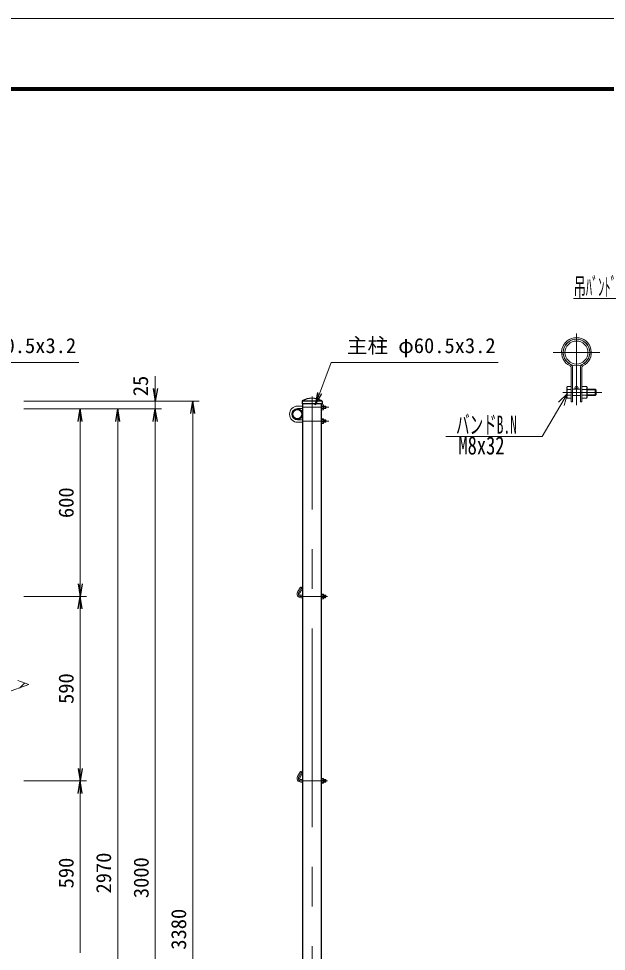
# Model space of a CAD drawing. Units: millimetres, scale not verified. Extents: x -5699 to 5699, y -3329 to 3329.
# Drawn here: x -2537 to -658, y -373 to 2611 of the extents above; entities that cross this region are included whole.
import ezdxf
from ezdxf.enums import TextEntityAlignment as Align

# ---------------------------------------------------------------- set-up
doc = ezdxf.new("R2010")
doc.units = ezdxf.units.MM
doc.header["$LTSCALE"] = 20
doc.linetypes.add('USER1', pattern=[50.5, 30, -9, 2.5, -9])
doc.linetypes.add('USER3', pattern=[50.8, 31.75, -6.35, 6.35, -6.35])
for name, color, linetype, lineweight in [('0-1_3', 3, 'Continuous', 13), ('0-2_26', 2, 'USER1', 13), ('0-3_1', 1, 'Continuous', 9), ('0-5_28', 7, 'Continuous', 13), ('0-6_23', 2, 'Continuous', 9), ('0-B_0', 7, 'Continuous', 25), ('0-C_D-STR1', 1, 'Continuous', 25), ('0-D_D-STR2', 7, 'Continuous', 13), ('0-E_D-STR3', 3, 'Continuous', 13), ('0-F_D-BMK', 2, 'USER3', 13), ('1-0_D-STR-DIM', 7, 'Continuous', 13), ('1-5_D-STR-TXT', 7, 'Continuous', 13)]:
    doc.layers.add(name, color=color, linetype=linetype, lineweight=lineweight)
doc.styles.add('ＭＳ ゴシック', font='')
doc.styles.get('ＭＳ ゴシック').set_extended_font_data('MS Gothic')

# ---------------------------------------------------------------- blocks, each defined once
blk = doc.blocks.new('_OPEN')
at = {"layer": '0-B_0'}
blk.add_line((-20, 3.33), (0, 0), dxfattribs=at)
blk.add_lwpolyline([(-20, -3.33), (0, 0), (-20, 0)], dxfattribs=at)

msp = doc.modelspace()

# ---------------------------------------------------------------- linework, layer by layer
at = {"layer": '0-1_3'}
for p, q in [((-770.95, 1495.16), (-770.95, 1385.09)), ((-765.95, 1495.16), (-765.95, 1385.09)), ((-740.95, 1495.16), (-740.95, 1385.09)), ((-735.95, 1495.16), (-735.95, 1385.09)), ((-784.2, 1430.84), (-782.46, 1433.86)), ((-770.95, 1433.86), (-782.46, 1433.86)), ((-770.95, 1433.86), (-770.95, 1396.33)), ((-735.95, 1433.86), (-721.52, 1433.86)), ((-735.95, 1396.33), (-735.95, 1433.86)), ((-721.52, 1433.86), (-719.7, 1430.72)), ((-784.2, 1430.84), (-784.2, 1399.34)), ((-770.95, 1424.48), (-782.46, 1424.48)), ((-770.95, 1405.71), (-782.46, 1405.71)), ((-765.95, 1425.09), (-740.95, 1425.09)), ((-765.95, 1405.09), (-740.95, 1405.09)), ((-735.95, 1424.48), (-721.52, 1424.48)), ((-735.95, 1405.71), (-721.52, 1405.71)), ((-719.7, 1399.47), (-719.7, 1430.72)), ((-719.7, 1425.09), (-693.95, 1425.09)), ((-719.7, 1423.22), (-692.08, 1423.22)), ((-719.7, 1406.97), (-692.08, 1406.97)), ((-719.7, 1405.09), (-693.95, 1405.09)), ((-693.95, 1425.09), (-690.95, 1422.09)), ((-693.95, 1425.09), (-693.95, 1405.09)), ((-693.95, 1405.09), (-690.95, 1408.09)), ((-690.95, 1422.09), (-690.95, 1408.09)), ((-784.2, 1399.34), (-782.46, 1396.33)), ((-770.95, 1396.33), (-782.46, 1396.33)), ((-770.95, 1385.09), (-765.95, 1385.09)), ((-740.95, 1385.09), (-735.95, 1385.09)), ((-735.95, 1396.33), (-721.52, 1396.33)), ((-721.52, 1396.33), (-719.7, 1399.47))]:
    msp.add_line(p, q, dxfattribs=at)
msp.add_circle((-753.45, 1430.09), 5, dxfattribs=at)
for centre, radius, start, end in [((-753.45, 1542.59), 47.5, 295.37693, 244.62307), ((-753.45, 1542.59), 42.5, 295.37693, 244.62307), ((-775.95, 1495.16), 5, 0, 64.62307), ((-775.95, 1495.16), 10, 0, 64.62307), ((-730.95, 1495.16), 10, 115.37693, 180), ((-730.95, 1495.16), 5, 115.37693, 180), ((-775.61, 1429.17), 8.31, 145.61585, 214.38415), ((-728.37, 1429.17), 8.31, 325.61586, 34.38414), ((-752.87, 1415.09), 31.05, 162.4121, 197.5879), ((-775.61, 1401.02), 8.31, 145.61585, 214.38415), ((-728.37, 1401.02), 8.31, 325.61585, 34.38416), ((-751.11, 1415.09), 31.05, 342.4121, 17.5879)]:
    msp.add_arc(centre, radius, start, end, dxfattribs=at)
at = {"layer": '0-2_26'}
for p, q in [((-753.45, 1603.27), (-753.45, 1374.1)), ((-678.45, 1542.59), (-828.45, 1542.59)), ((-797, 1415.09), (-672, 1415.09))]:
    msp.add_line(p, q, dxfattribs=at)
at = {"layer": '0-3_1'}
for radius in [42.5, 36.75]:
    msp.add_circle((-753.45, 1542.59), radius, dxfattribs=at)
at = {"layer": '0-5_28'}
for p, q in [((-556, 1715.59), (-762.6, 1715.59)), ((-782.19, 1411.33), (-863.08, 1273.81)), ((-782.19, 1411.33), (-810.7, 1383.28)), ((-782.19, 1411.33), (-792.86, 1372.78)), ((-863.08, 1273.81), (-1171.7, 1273.81))]:
    msp.add_line(p, q, dxfattribs=at)
at = {"layer": '0-6_23'}
for points in [[(-5698.58, 2610.62), (2701.42, 2610.62), (2701.42, -3329.38), (-5698.58, -3329.38)], [(-5428.58, 2390.62), (2431.42, 2390.62), (2431.42, -3109.38), (-5428.58, -3109.38)], [(-5426.08, 2388.12), (2428.92, 2388.12), (2428.92, -3106.88), (-5426.08, -3106.88)], [(-5423.58, 2385.62), (2426.42, 2385.62), (2426.42, -3104.38), (-5423.58, -3104.38)], [(-5421.08, 2383.12), (2423.92, 2383.12), (2423.92, -3101.88), (-5421.08, -3101.88)], [(-5418.58, 2380.62), (2421.42, 2380.62), (2421.42, -3099.38), (-5418.58, -3099.38)]]:
    msp.add_lwpolyline(points, close=True, dxfattribs=at)
at = {"layer": '0-C_D-STR1'}
for p, q in [((-1631.05, 1386.32), (-1631.05, 1378.26)), ((-1566.85, 1378.26), (-1631.05, 1378.26)), ((-1567.19, 1387.26), (-1630.72, 1387.26)), ((-1566.85, 1386.32), (-1566.85, 1378.26))]:
    msp.add_line(p, q, dxfattribs=at)
msp.add_lwpolyline([(-1629.2, 1378.26), (-1629.2, -1992.74), (-1568.7, -1992.74), (-1568.7, 1378.26)], dxfattribs=at)
for radius in [17, 14.7]:
    msp.add_circle((-1646.2, 1345.26), radius, dxfattribs=at)
for centre, radius, start, end in [((-1629.55, 1386.32), 1.5, 120.85073, 180), ((-1598.95, 1335.09), 61.17, 59.14927, 120.85073), ((-1568.35, 1386.32), 1.5, 0, 59.14927)]:
    msp.add_arc(centre, radius, start, end, dxfattribs=at)
at = {"layer": '0-D_D-STR2'}
msp.add_line((-2535.14, 469.2), (-2519.17, 485.17), dxfattribs=at)
at = {"layer": '0-E_D-STR3'}
for p, q in [((-1568.7, 1374.76), (-1562.9, 1374.76)), ((-1568.7, 1374.76), (-1568.7, 1359.76)), ((-1562.2, 1373.18), (-1562.2, 1361.62)), ((-1645.2, 1371.26), (-1629.2, 1371.26)), ((-1645.2, 1363.26), (-1629.2, 1363.26)), ((-1562.9, 1371.01), (-1568.7, 1371.01)), ((-1562.9, 1363.51), (-1568.7, 1363.51)), ((-1568.7, 1359.76), (-1562.9, 1359.76)), ((-1562.2, 1371.26), (-1556.4, 1371.26)), ((-1562.2, 1370.56), (-1555.7, 1370.56)), ((-1562.2, 1363.96), (-1555.7, 1363.96)), ((-1562.2, 1363.26), (-1556.4, 1363.26)), ((-1556.4, 1363.26), (-1555.2, 1364.46)), ((-1555.2, 1370.06), (-1555.2, 1364.46)), ((-1645.2, 1327.26), (-1629.2, 1327.26)), ((-1645.2, 1319.26), (-1629.2, 1319.26)), ((-1562.9, 1327.01), (-1568.7, 1327.01)), ((-1562.9, 1319.51), (-1568.7, 1319.51)), ((-1568.7, 1315.76), (-1562.9, 1315.76)), ((-1562.2, 1317.34), (-1562.2, 1328.91)), ((-1562.2, 1327.26), (-1556.4, 1327.26)), ((-1562.2, 1326.56), (-1555.7, 1326.56)), ((-1562.2, 1319.96), (-1555.7, 1319.96)), ((-1562.2, 1319.26), (-1556.4, 1319.26)), ((-1555.2, 1326.06), (-1556.4, 1327.26)), ((-1556.4, 1327.26), (-1556.4, 1319.26)), ((-1556.4, 1319.26), (-1555.2, 1320.46)), ((-1555.2, 1326.06), (-1555.2, 1320.46)), ((-1636.13, 791.85), (-1645.13, 776.26)), ((-1636.13, 791.85), (-1645.13, 776.26)), ((-1629.2, 787.85), (-1638.2, 772.26)), ((-1629.2, 787.85), (-1638.2, 772.26)), ((-1629.2, 787.85), (-1636.13, 791.85)), ((-1629.2, 787.85), (-1636.13, 791.85)), ((-1634.74, 766.26), (-1629.2, 766.26)), ((-1634.74, 766.26), (-1629.2, 766.26)), ((-1634.74, 758.26), (-1629.2, 758.26)), ((-1634.74, 758.26), (-1629.2, 758.26)), ((-1568.7, 769.76), (-1568.7, 754.76)), ((-1568.7, 769.76), (-1562.9, 769.76)), ((-1568.7, 769.76), (-1568.7, 754.76)), ((-1568.7, 769.76), (-1562.9, 769.76)), ((-1562.9, 766.01), (-1568.7, 766.01)), ((-1562.9, 766.01), (-1568.7, 766.01)), ((-1562.9, 758.51), (-1568.7, 758.51)), ((-1562.9, 758.51), (-1568.7, 758.51)), ((-1568.7, 754.76), (-1562.9, 754.76)), ((-1568.7, 754.76), (-1562.9, 754.76)), ((-1562.2, 768.18), (-1562.2, 756.62)), ((-1562.2, 768.18), (-1562.2, 756.62)), ((-1562.2, 766.26), (-1555.94, 766.26)), ((-1562.2, 766.26), (-1555.94, 766.26)), ((-1562.2, 765.56), (-1555.24, 765.56)), ((-1562.2, 765.56), (-1555.24, 765.56)), ((-1562.2, 758.96), (-1555.24, 758.96)), ((-1562.2, 758.96), (-1555.24, 758.96)), ((-1562.2, 758.26), (-1555.94, 758.26)), ((-1562.2, 758.26), (-1555.94, 758.26)), ((-1555.94, 766.26), (-1555.94, 758.26)), ((-1554.74, 765.06), (-1555.94, 766.26)), ((-1555.94, 766.26), (-1555.94, 758.26)), ((-1554.74, 765.06), (-1555.94, 766.26)), ((-1555.94, 758.26), (-1554.74, 759.46)), ((-1555.94, 758.26), (-1554.74, 759.46)), ((-1554.74, 765.06), (-1554.74, 759.46)), ((-1554.74, 765.06), (-1554.74, 759.46)), ((-1554.74, 765.06), (-1554.74, 759.46)), ((-1554.74, 765.06), (-1554.74, 759.46)), ((-1636.13, 201.85), (-1645.13, 186.26)), ((-1629.2, 197.85), (-1638.2, 182.26)), ((-1629.2, 197.85), (-1636.13, 201.85)), ((-1568.7, 179.76), (-1568.7, 164.76)), ((-1568.7, 179.76), (-1562.9, 179.76)), ((-1634.74, 176.26), (-1629.2, 176.26)), ((-1634.74, 168.26), (-1629.2, 168.26)), ((-1562.9, 176.01), (-1568.7, 176.01)), ((-1562.9, 168.51), (-1568.7, 168.51)), ((-1568.7, 164.76), (-1562.9, 164.76)), ((-1562.2, 178.18), (-1562.2, 166.62)), ((-1562.2, 176.26), (-1555.94, 176.26)), ((-1562.2, 175.56), (-1555.24, 175.56)), ((-1562.2, 168.96), (-1555.24, 168.96)), ((-1562.2, 168.26), (-1555.94, 168.26)), ((-1555.94, 176.26), (-1555.94, 168.26)), ((-1554.74, 175.06), (-1555.94, 176.26)), ((-1555.94, 168.26), (-1554.74, 169.46)), ((-1554.74, 175.06), (-1554.74, 169.46)), ((-1554.74, 175.06), (-1554.74, 169.46))]:
    msp.add_line(p, q, dxfattribs=at)
for points in [[(-1555.2, 1370.06), (-1556.4, 1371.26), (-1556.4, 1363.26)], [(-1568.7, 1315.76), (-1568.7, 1330.76), (-1562.9, 1330.76)]]:
    msp.add_lwpolyline(points, dxfattribs=at)
for centre, radius, start, end in [((-1565, 1372.89), 2.81, 318.21899, 41.78101), ((-1645.2, 1345.26), 26, 90, 270), ((-1645.2, 1345.26), 18, 90, 270), ((-1572.6, 1367.26), 10.39, 338.85295, 21.14705), ((-1565.07, 1361.64), 2.86, 319.0514, 40.9486), ((-1565.07, 1328.89), 2.86, 319.0514, 40.9486), ((-1572.6, 1323.26), 10.39, 338.85295, 21.14705), ((-1565, 1317.64), 2.81, 318.21899, 41.78101), ((-1634.74, 770.26), 12, 150, 270), ((-1634.74, 770.26), 12, 150, 270), ((-1634.74, 770.26), 4, 150, 270), ((-1634.74, 770.26), 4, 150, 270), ((-1572.6, 762.26), 10.39, 338.85295, 21.14705), ((-1572.6, 762.26), 10.39, 338.85295, 21.14705), ((-1565.07, 756.64), 2.86, 319.0514, 40.9486), ((-1565.07, 756.64), 2.86, 319.0514, 40.9486), ((-1565, 767.89), 2.81, 318.21899, 41.78101), ((-1565, 767.89), 2.81, 318.21899, 41.78101), ((-1634.74, 180.26), 12, 150, 270), ((-1634.74, 180.26), 4, 150, 270), ((-1565, 177.89), 2.81, 318.21899, 41.78101), ((-1572.6, 172.26), 10.39, 338.85295, 21.14705), ((-1565.07, 166.64), 2.86, 319.0514, 40.9486)]:
    msp.add_arc(centre, radius, start, end, dxfattribs=at)
at = {"layer": '0-F_D-BMK'}
for p, q in [((-1598.95, -2007.74), (-1598.95, 1402.26)), ((-1629.2, 1367.26), (-1545.61, 1367.26)), ((-1629.2, 1323.26), (-1545.61, 1323.26)), ((-1629.57, 795.23), (-1641.67, 774.26)), ((-1629.57, 795.23), (-1641.67, 774.26)), ((-1634.74, 762.26), (-1549.85, 762.26)), ((-1629.57, 205.23), (-1641.67, 184.26)), ((-1634.74, 172.26), (-1549.85, 172.26))]:
    msp.add_line(p, q, dxfattribs=at)
for centre in [(-1634.74, 770.26), (-1634.74, 770.26), (-1634.74, 180.26)]:
    msp.add_arc(centre, 8, 150, 270, dxfattribs=at)
at = {"layer": '1-0_D-STR-DIM'}
for p, q in [((-2100.46, 1427.26), (-2100.46, 1467.26)), ((-2520.46, 1387.26), (-1960.46, 1387.26)), ((-2520.46, 1387.26), (-2080.46, 1387.26)), ((-2100.46, 1362.26), (-2100.46, 1387.26)), ((-2520.46, 1362.26), (-2200.46, 1362.26)), ((-2520.46, 1362.26), (-2080.46, 1362.26)), ((-2520.46, 1362.26), (-2080.46, 1362.26)), ((-2520.46, 1362.26), (-2320.46, 1362.26)), ((-1980.46, 1347.26), (-1980.46, -1952.74)), ((-2340.46, 802.26), (-2340.46, 1322.26)), ((-2220.46, 1322.26), (-2220.46, -1567.74)), ((-2100.46, -1597.74), (-2100.46, 1322.26)), ((-2100.46, 1322.26), (-2100.46, 1282.26)), ((-2520.46, 762.26), (-2320.46, 762.26)), ((-2520.46, 762.26), (-2320.46, 762.26)), ((-2340.46, 722.26), (-2340.46, 212.26)), ((-2575.7, 454.44), (-2505.22, 480.09)), ((-2505.22, 480.09), (-2540.46, 492.91)), ((-2520.46, 172.26), (-2320.46, 172.26)), ((-2520.46, 172.26), (-2320.46, 172.26)), ((-2340.46, 132.26), (-2340.46, -377.74))]:
    msp.add_line(p, q, dxfattribs=at)
at = {"layer": '1-5_D-STR-TXT'}
for points in [[(-2345.06, 1510.26), (-2879.74, 1510.26), (-2929.77, 1376.7)], [(-1003.56, 1510.26), (-1538.24, 1510.26), (-1588.27, 1376.7)]]:
    msp.add_lwpolyline(points, dxfattribs=at)

# ---------------------------------------------------------------- block references
at = {"layer": '1-0_D-STR-DIM', "xscale": 2, "yscale": 2}
for p, rotation in [((-2100.46, 1387.26), 270), ((-1980.46, 1387.26), 90), ((-2340.46, 1362.26), 90), ((-2220.46, 1362.26), 90), ((-2100.46, 1362.26), 90), ((-2100.46, 1362.26), 90), ((-2340.46, 762.26), 270), ((-2340.46, 762.26), 90), ((-2340.46, 172.26), 270), ((-2340.46, 172.26), 90)]:
    msp.add_blockref('_OPEN', p, dxfattribs=dict(at, rotation=rotation))
at = {"layer": '1-5_D-STR-TXT', "xscale": 2, "yscale": 2, "rotation": 249.46512}
msp.add_blockref('_OPEN', (-1588.97, 1374.83), dxfattribs=at)

# ---------------------------------------------------------------- texts
at = {"layer": '0-5_28', "style": 'ＭＳ ゴシック'}
for s, height, width, p in [('吊ﾊﾞﾝﾄﾞ', 57.73, 0.5, (-762.6, 1706.42)), ('バンドB.N', 57.77, 0.55, (-1138.68, 1265.66)), ('M8x32', 57.77, 0.75, (-1131.03, 1199.06))]:
    msp.add_text(s, height=height, dxfattribs=dict(at, width=width)).set_placement(p, align=Align.BOTTOM_LEFT)
at = {"layer": '1-0_D-STR-DIM', "style": 'ＭＳ ゴシック'}
for s, p in [('25', (-2109.19, 1402.91)), ('600', (-2347.21, 1013.01)), ('590', (-2347.21, 418.39)), ('590', (-2347.21, -171.61)), ('2970', (-2227.21, -187.99)), ('3000', (-2107.21, -202.86)), ('3380', (-1987.21, -367.86))]:
    msp.add_text(s, height=48.09, rotation=90, dxfattribs=at).set_placement(p, align=Align.BOTTOM_LEFT)
at = {"layer": '1-5_D-STR-TXT', "style": 'ＭＳ ゴシック'}
for p in [(-2828.82, 1526.27), (-1487.32, 1526.27)]:
    msp.add_text('主柱 φ60.5x3.2', height=48.09, dxfattribs=at).set_placement(p, align=Align.BOTTOM_LEFT)

doc.saveas('drawing.dxf')
